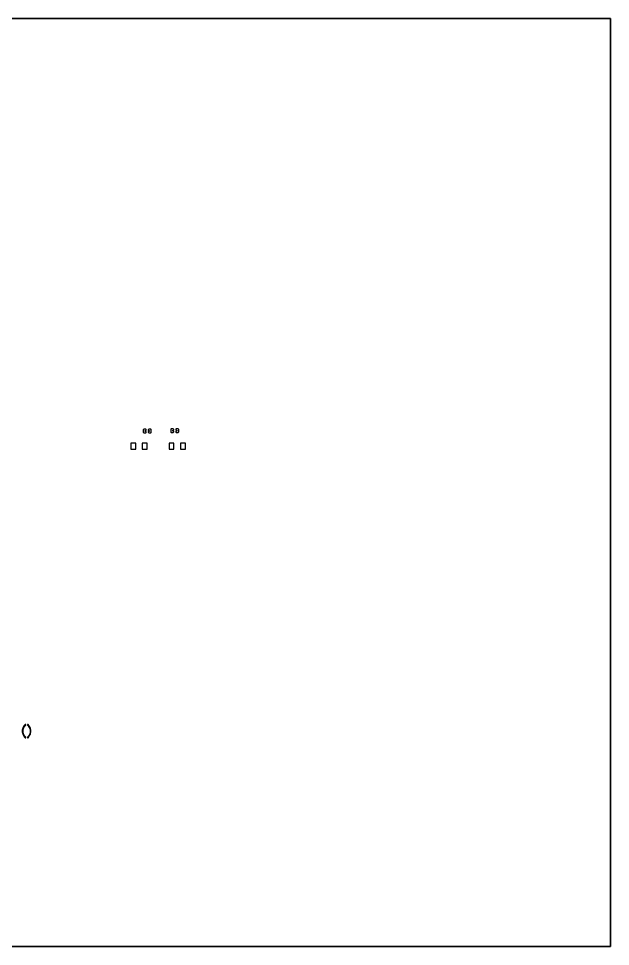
# Model space of a CAD drawing. Extents: x -235 to 235, y -185 to 185.
# Drawn here: x -1.1 to 235, y -185 to 185 of the extents above; entities that cross this region are included whole.
import ezdxf

# ---------------------------------------------------------------- set-up
doc = ezdxf.new("R2010")
doc.units = 0
doc.header["$MEASUREMENT"] = 0
doc.layers.get('0').update_dxf_attribs({"linetype": 'CONTINUOUS'})

msp = doc.modelspace()

# ---------------------------------------------------------------- linework, layer by layer
for points in [[(235, 185.000996), (-235, 185.000996), (-235, 185.000996), (-235.000996, 185), (-235.000996, 185), (-235.000996, -185), (-235.000996, -185), (-235, -185.000996), (-235, -185.000996), (235, -185.000996), (235, -185.000996), (235.000996, -185), (235.000996, -185), (235.000996, 185), (235.000996, 185), (235, 185.000996)], [(-235, 185), (235, 185), (235, 185), (235, -185), (235, -185), (-235, -185), (-235, -185), (-235, 185)], [(45.605, 15.707), (43.675, 15.707), (43.675, 15.707), (43.675, 13.267999), (43.675, 13.267999), (45.605, 13.267999), (45.605, 13.267999), (45.605, 15.707)], [(50.19, 15.72), (48.233999, 15.72), (48.233999, 15.72), (48.233999, 13.256), (48.233999, 13.256), (50.19, 13.256), (50.19, 13.256), (50.19, 15.72)], [(60.818999, 15.707), (58.889004, 15.707), (58.889004, 15.707), (58.889004, 13.267999), (58.889004, 13.267999), (60.818999, 13.267999), (60.818999, 13.267999), (60.818999, 15.707)], [(65.403999, 15.72), (63.447998, 15.72), (63.447998, 15.72), (63.447998, 13.256), (63.447998, 13.256), (65.403999, 13.256), (65.403999, 13.256), (65.403999, 15.72)]]:
    msp.add_lwpolyline(points)
for points in [[(49.828999, 20.998999, 0.414214), (49.578999, 21.248999), (49.578999, 21.248999), (48.878999, 21.248999), (48.878999, 21.248999, 0.414214), (48.628999, 20.998999), (48.628999, 20.998999), (48.628999, 20.098999), (48.628999, 20.098999, 0.414214), (48.878999, 19.849), (48.878999, 19.849), (49.578999, 19.849), (49.578999, 19.849, 0.414214), (49.828999, 20.098999), (49.828999, 20.098999), (49.828999, 20.315001), (49.828999, 20.315001), (49.428999, 20.315001), (49.428999, 20.315001), (49.428999, 20.782), (49.428999, 20.782), (49.828999, 20.782), (49.828999, 20.782), (49.828999, 20.998999)], [(51.828999, 20.998999, 0.414214), (51.578999, 21.248999), (51.578999, 21.248999), (50.879004, 21.248999), (50.879004, 21.248999, 0.414214), (50.628999, 20.998999), (50.628999, 20.998999), (50.628999, 20.782), (50.628999, 20.782), (51.028999, 20.782), (51.028999, 20.782), (51.028999, 20.315001), (51.028999, 20.315001), (50.628999, 20.315001), (50.628999, 20.315001), (50.628999, 20.098999), (50.628999, 20.098999, 0.414214), (50.879004, 19.849), (50.879004, 19.849), (51.578999, 19.849), (51.578999, 19.849, 0.414214), (51.828999, 20.098999), (51.828999, 20.098999), (51.828999, 20.998999)], [(60.751001, 21.126001, 0.414214), (60.500996, 21.376001), (60.500996, 21.376001), (59.801001, 21.376001), (59.801001, 21.376001, 0.414214), (59.551001, 21.126001), (59.551001, 21.126001), (59.551001, 20.226), (59.551001, 20.226, 0.414214), (59.801001, 19.976), (59.801001, 19.976), (60.500996, 19.976), (60.500996, 19.976, 0.414214), (60.751001, 20.226), (60.751001, 20.226), (60.751001, 20.442), (60.751001, 20.442), (60.351001, 20.442), (60.351001, 20.442), (60.351001, 20.908999), (60.351001, 20.908999), (60.751001, 20.908999), (60.751001, 20.908999), (60.751001, 21.126001)], [(62.751001, 21.126001, 0.414214), (62.500996, 21.376001), (62.500996, 21.376001), (61.801001, 21.376001), (61.801001, 21.376001, 0.414214), (61.551001, 21.126001), (61.551001, 21.126001), (61.551001, 20.908999), (61.551001, 20.908999), (61.951001, 20.908999), (61.951001, 20.908999), (61.951001, 20.442), (61.951001, 20.442), (61.551001, 20.442), (61.551001, 20.442), (61.551001, 20.226), (61.551001, 20.226, 0.414214), (61.801001, 19.976), (61.801001, 19.976), (62.500996, 19.976), (62.500996, 19.976, 0.414214), (62.751001, 20.226), (62.751001, 20.226), (62.751001, 21.126001)], [(1.699, -96.75, 0.999977), (1.487, -96.537998), (1.487, -96.537998), (1.174, -96.850996), (1.174, -96.850996, 0.049849), (1.155, -96.873994), (1.155, -96.873994), (0.843, -97.342002), (0.843, -97.342002, 0.030648), (0.834, -97.358008), (0.834, -97.358008), (0.521, -97.982998), (0.521, -97.982998, 0.067315), (0.508, -98.020996), (0.508, -98.020996), (0.352, -98.802998), (0.352, -98.802998, 0.048724), (0.349, -98.831992), (0.349, -98.831992), (0.349, -99.457002), (0.349, -99.457002, 0.053645), (0.352, -99.489004), (0.352, -99.489004), (0.353, -99.49), (0.353, -99.49), (0.508, -100.267002), (0.508, -100.267002, 0.068808), (0.521, -100.305996), (0.521, -100.305996), (0.522, -100.307002), (0.522, -100.307002), (0.834, -100.93), (0.834, -100.93, 0.029247), (0.843, -100.945), (0.843, -100.945), (0.843, -100.946006), (0.843, -100.946006), (1.155, -101.415), (1.155, -101.415, 0.049851), (1.174, -101.437998), (1.174, -101.437998), (1.487, -101.75), (1.487, -101.75, 1.000023), (1.699, -101.537998), (1.699, -101.537998), (1.396, -101.235996), (1.396, -101.235996), (1.396, -101.235), (1.396, -101.235), (1.095, -100.782998), (1.095, -100.782998), (1.095, -100.782002), (1.095, -100.782002), (0.798, -100.187998), (0.798, -100.187998), (0.798, -100.186992), (0.798, -100.186992), (0.649, -99.440996), (0.649, -99.440996), (0.649, -98.844004), (0.649, -98.844004), (0.65, -98.842998), (0.65, -98.842998), (0.798, -98.099004), (0.798, -98.099004), (0.799, -98.097998), (0.799, -98.097998), (1.097, -97.502002), (1.097, -97.502002), (1.098, -97.501006), (1.098, -97.501006), (1.398, -97.051006), (1.398, -97.051006), (1.699, -96.75)], [(2.636, -96.537998, 0.999977), (2.424, -96.75), (2.424, -96.75), (2.725, -97.051006), (2.725, -97.051006), (3.025, -97.501006), (3.025, -97.501006), (3.026, -97.502002), (3.026, -97.502002), (3.324, -98.097998), (3.324, -98.097998), (3.325, -98.099004), (3.325, -98.099004), (3.473, -98.842998), (3.473, -98.842998), (3.474, -98.844004), (3.474, -98.844004), (3.474, -99.440996), (3.474, -99.440996), (3.325, -100.186992), (3.325, -100.186992), (3.325, -100.187998), (3.325, -100.187998), (3.028, -100.782002), (3.028, -100.782002), (3.028, -100.782998), (3.028, -100.782998), (2.727, -101.235), (2.727, -101.235), (2.727, -101.235996), (2.727, -101.235996), (2.424, -101.537998), (2.424, -101.537998, 1.000023), (2.636, -101.75), (2.636, -101.75), (2.949, -101.437998), (2.949, -101.437998), (2.95, -101.437002), (2.95, -101.437002, 0.047491), (2.968, -101.415), (2.968, -101.415), (3.28, -100.946006), (3.28, -100.946006, 0.030647), (3.289, -100.93), (3.289, -100.93), (3.601, -100.307002), (3.601, -100.307002), (3.602, -100.305996), (3.602, -100.305996, 0.068808), (3.615, -100.267002), (3.615, -100.267002), (3.77, -99.49), (3.77, -99.49), (3.771, -99.489004), (3.771, -99.489004, 0.053645), (3.774, -99.457002), (3.774, -99.457002), (3.774, -98.831992), (3.774, -98.831992, 0.048724), (3.771, -98.802998), (3.771, -98.802998), (3.615, -98.020996), (3.615, -98.020996, 0.067316), (3.602, -97.982998), (3.602, -97.982998), (3.289, -97.358008), (3.289, -97.358008, 0.030648), (3.28, -97.342002), (3.28, -97.342002), (2.968, -96.873994), (2.968, -96.873994, 0.049848), (2.949, -96.850996), (2.949, -96.850996), (2.636, -96.537998)]]:
    msp.add_lwpolyline(points, format="xyb")

doc.saveas('drawing.dxf')
